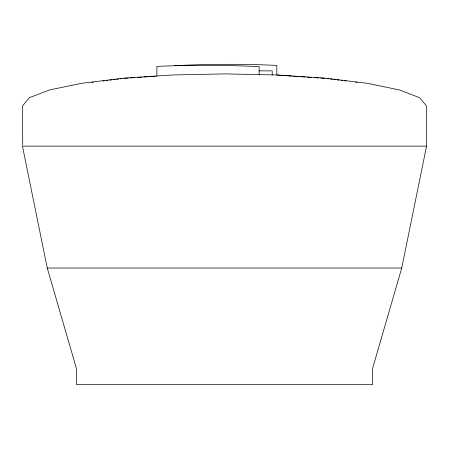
<?xml version="1.0" encoding="UTF-8"?>
<svg xmlns="http://www.w3.org/2000/svg" width="449" height="449" viewBox="0 0 449 449"><rect width="100%" height="100%" fill="white"/><g stroke="black" fill="none" stroke-linecap="round" stroke-linejoin="round"><path stroke-width="0.67" d="M426.55 146.127L22.45 146.127L47.263 268.031L76.532 368.865L76.532 384.675L372.468 384.675L372.468 368.865L401.737 268.031L426.55 146.127L426.55 106.02L419.663 97.702L399.481 89.952L367.372 83.301L325.525 78.193L276.792 74.983L224.5 73.889L172.208 74.983L123.475 78.193L81.628 83.301L49.519 89.952L29.337 97.702L22.45 106.02L22.731 145.027M91.922 82.431L93.291 82.251M102.894 81.028L104.269 80.848M106.323 80.59L107.698 80.41M109.752 80.147L111.812 79.888M113.187 79.709L115.241 79.445M116.617 79.271L118.671 79.007M120.046 78.833L122.106 78.569M124.171 78.345L128.347 78.059M130.435 77.913L134.616 77.626M137.4 77.436L141.575 77.149M143.663 77.004L148.535 76.667M149.927 76.571L155.5 76.184M174.554 65.672C208.605 63.971 242.735 63.887 276.792 65.397L276.792 75.034L292.108 76.089M258.966 70.858L272.201 70.858L272.201 74.972M47.263 268.031L401.737 268.031M293.5 76.184L299.073 76.571M300.465 76.667L305.337 77.004M307.425 77.149L311.6 77.436M314.384 77.626L318.566 77.913M320.653 78.059L324.829 78.345M326.894 78.569L328.954 78.833M330.329 79.007L332.383 79.271M333.759 79.445L335.813 79.709M337.188 79.888L339.248 80.147M341.302 80.41L342.677 80.59M344.731 80.848L346.106 81.028M355.709 82.251L357.078 82.431M259.152 74.932L259.152 66.665C225.101 64.965 190.971 64.886 156.914 66.39L156.914 76.033"/></g></svg>
